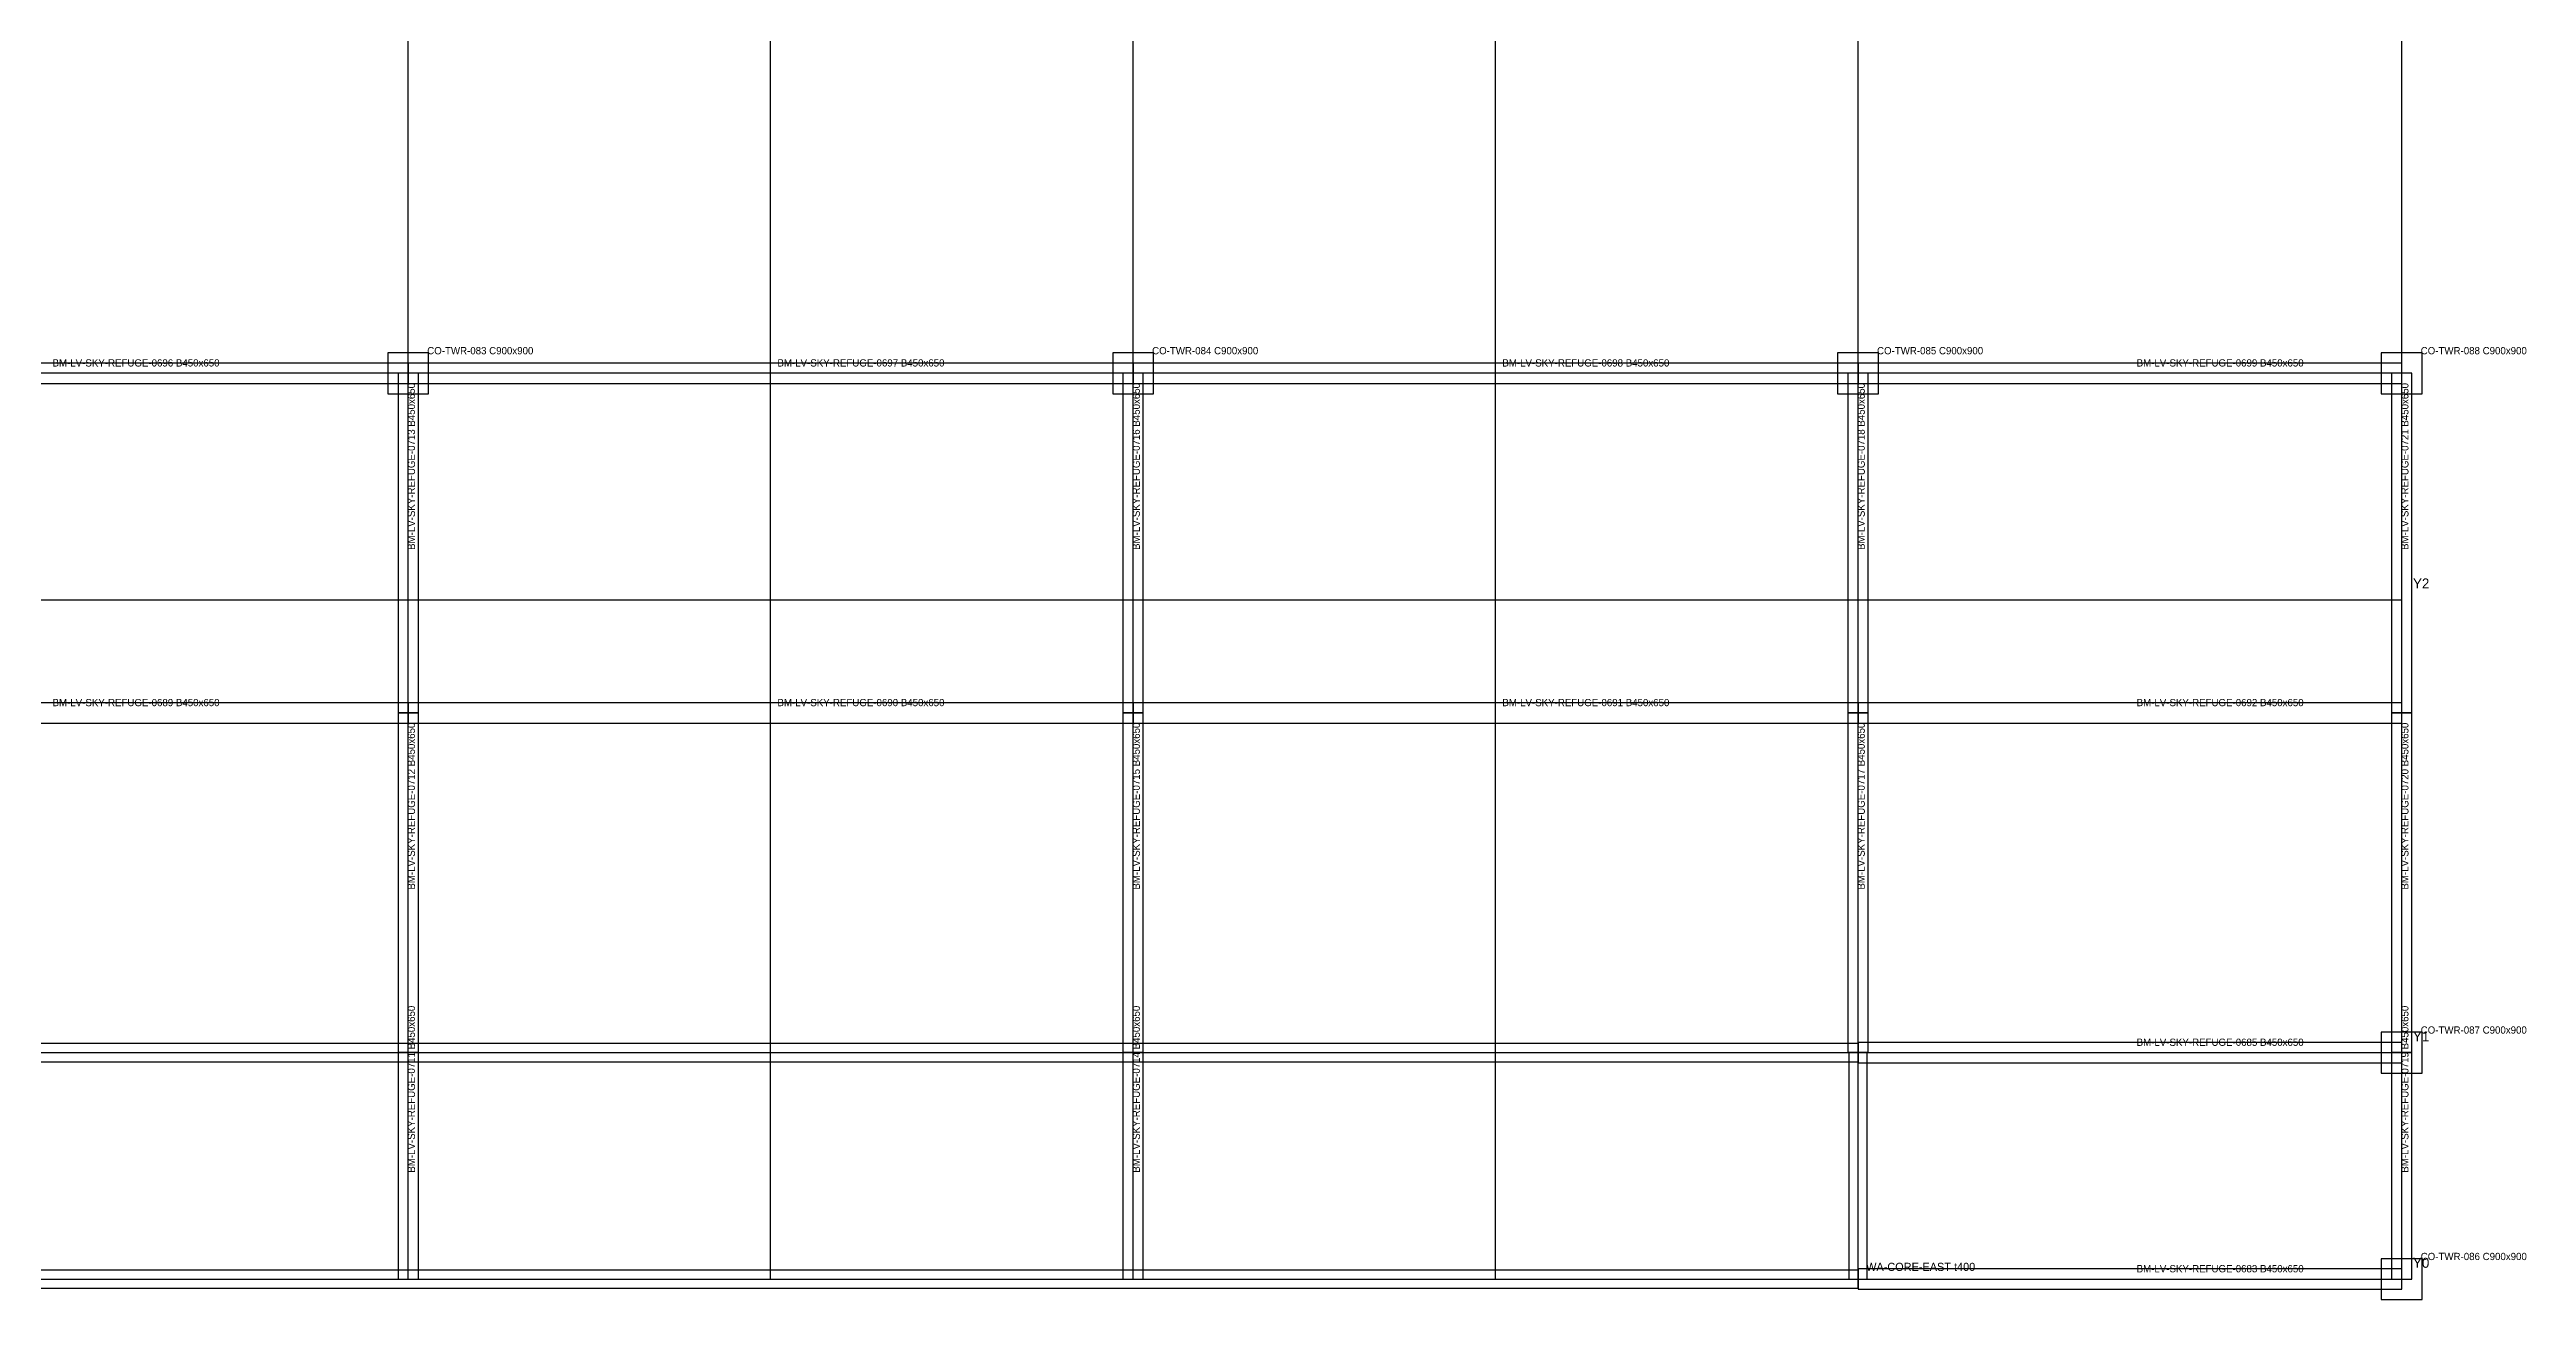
# Model space of a CAD drawing. Header units: millimetres. Extents: x -450 to 225826, y -254450 to 109948.
# Drawn here: x 171084 to 225754, y -254450 to -226851 of the extents above; entities that cross this region are included whole.
import ezdxf

# ---------------------------------------------------------------- set-up
doc = ezdxf.new("R2010")
doc.units = ezdxf.units.MM
for name, color, linetype in [('LV-SKY-REFUGE_BEAM', 5, 'Continuous'), ('LV-SKY-REFUGE_COLUMN', 1, 'Continuous'), ('LV-SKY-REFUGE_GRID', 8, 'Continuous'), ('LV-SKY-REFUGE_SLAB', 7, 'Continuous'), ('LV-SKY-REFUGE_WALL', 3, 'Continuous'), ('TEXT', 7, 'Continuous')]:
    doc.layers.add(name, color=color, linetype=linetype)

msp = doc.modelspace()

# ---------------------------------------------------------------- linework, layer by layer
at = {"layer": 'LV-SKY-REFUGE_BEAM'}
for points in [[(163000, -233775), (163000, -234225), (179000, -234225), (179000, -233775), (163000, -233775)], [(179000, -233775), (179000, -234225), (195000, -234225), (195000, -233775), (179000, -233775)], [(195000, -233775), (195000, -234225), (211000, -234225), (211000, -233775), (195000, -233775)], [(211000, -233775), (211000, -234225), (223000, -234225), (223000, -233775), (211000, -233775)], [(178775, -241500), (179225, -241500), (179225, -234000), (178775, -234000), (178775, -241500)], [(194775, -241500), (195225, -241500), (195225, -234000), (194775, -234000), (194775, -241500)], [(210775, -241500), (211225, -241500), (211225, -234000), (210775, -234000), (210775, -241500)], [(222775, -241500), (223225, -241500), (223225, -234000), (222775, -234000), (222775, -241500)], [(163000, -241275), (163000, -241725), (179000, -241725), (179000, -241275), (163000, -241275)], [(178775, -249000), (179225, -249000), (179225, -241500), (178775, -241500), (178775, -249000)], [(179000, -241275), (179000, -241725), (195000, -241725), (195000, -241275), (179000, -241275)], [(194775, -249000), (195225, -249000), (195225, -241500), (194775, -241500), (194775, -249000)], [(195000, -241275), (195000, -241725), (211000, -241725), (211000, -241275), (195000, -241275)], [(210775, -249000), (211225, -249000), (211225, -241500), (210775, -241500), (210775, -249000)], [(211000, -241275), (211000, -241725), (223000, -241725), (223000, -241275), (211000, -241275)], [(222775, -249000), (223225, -249000), (223225, -241500), (222775, -241500), (222775, -249000)], [(178775, -254000), (179225, -254000), (179225, -249000), (178775, -249000), (178775, -254000)], [(194775, -254000), (195225, -254000), (195225, -249000), (194775, -249000), (194775, -254000)], [(211000, -248775), (211000, -249225), (223000, -249225), (223000, -248775), (211000, -248775)], [(222775, -254000), (223225, -254000), (223225, -249000), (222775, -249000), (222775, -254000)], [(211000, -253775), (211000, -254225), (223000, -254225), (223000, -253775), (211000, -253775)]]:
    msp.add_lwpolyline(points, close=True, dxfattribs=at)
at = {"layer": 'LV-SKY-REFUGE_COLUMN'}
for points in [[(178550, -234450), (179450, -234450), (179450, -233550), (178550, -233550), (178550, -234450)], [(194550, -234450), (195450, -234450), (195450, -233550), (194550, -233550), (194550, -234450)], [(210550, -234450), (211450, -234450), (211450, -233550), (210550, -233550), (210550, -234450)], [(222550, -234450), (223450, -234450), (223450, -233550), (222550, -233550), (222550, -234450)], [(222550, -249450), (223450, -249450), (223450, -248550), (222550, -248550), (222550, -249450)], [(222550, -254450), (223450, -254450), (223450, -253550), (222550, -253550), (222550, -254450)]]:
    msp.add_lwpolyline(points, close=True, dxfattribs=at)
at = {"layer": 'LV-SKY-REFUGE_GRID'}
for points in [[(179000, -254000), (179000, -152000)], [(187000, -254000), (187000, -152000)], [(195000, -254000), (195000, -152000)], [(203000, -254000), (203000, -152000)], [(211000, -254000), (211000, -152000)], [(223000, -254000), (223000, -152000)], [(119000, -239000), (223000, -239000)], [(119000, -249000), (223000, -249000)], [(119000, -254000), (223000, -254000)]]:
    msp.add_lwpolyline(points, dxfattribs=at)
at = {"layer": 'LV-SKY-REFUGE_SLAB'}
msp.add_lwpolyline([(119000, -254000), (223000, -254000), (223000, -234000), (119000, -234000), (119000, -254000)], close=True, dxfattribs=at)
at = {"layer": 'LV-SKY-REFUGE_WALL'}
for points in [[(131000, -248800), (131000, -249200), (211000, -249200), (211000, -248800), (131000, -248800)], [(210800, -254000), (211200, -254000), (211200, -249000), (210800, -249000), (210800, -254000)], [(131000, -253800), (131000, -254200), (211000, -254200), (211000, -253800), (131000, -253800)]]:
    msp.add_lwpolyline(points, close=True, dxfattribs=at)

# ---------------------------------------------------------------- texts
at = {"layer": 'TEXT'}
for s, height, p in [('CO-TWR-083 C900x900', 160, (179420, -233580)), ('CO-TWR-084 C900x900', 160, (195420, -233580)), ('CO-TWR-085 C900x900', 160, (211420, -233580)), ('CO-TWR-088 C900x900', 160, (223420, -233580)), ('BM-LV-SKY-REFUGE-0696 B450x650', 160, (171150, -233850)), ('BM-LV-SKY-REFUGE-0697 B450x650', 160, (187150, -233850)), ('BM-LV-SKY-REFUGE-0698 B450x650', 160, (203150, -233850)), ('BM-LV-SKY-REFUGE-0699 B450x650', 160, (217150, -233850)), ('Y2', 220, (223250, -238750)), ('BM-LV-SKY-REFUGE-0689 B450x650', 160, (171150, -241350)), ('BM-LV-SKY-REFUGE-0690 B450x650', 160, (187150, -241350)), ('BM-LV-SKY-REFUGE-0691 B450x650', 160, (203150, -241350)), ('BM-LV-SKY-REFUGE-0692 B450x650', 160, (217150, -241350)), ('BM-LV-SKY-REFUGE-0685 B450x650', 160, (217150, -248850)), ('Y1', 220, (223250, -248750)), ('CO-TWR-087 C900x900', 160, (223420, -248580)), ('WA-CORE-EAST t400', 180, (211180, -253820)), ('Y0', 220, (223250, -253750)), ('CO-TWR-086 C900x900', 160, (223420, -253580)), ('BM-LV-SKY-REFUGE-0683 B450x650', 160, (217150, -253850))]:
    msp.add_text(s, height=height, dxfattribs=at).set_placement(p)
for s, p in [('BM-LV-SKY-REFUGE-0713 B450x650', (179150, -237900)), ('BM-LV-SKY-REFUGE-0716 B450x650', (195150, -237900)), ('BM-LV-SKY-REFUGE-0718 B450x650', (211150, -237900)), ('BM-LV-SKY-REFUGE-0721 B450x650', (223150, -237900)), ('BM-LV-SKY-REFUGE-0712 B450x650', (179150, -245400)), ('BM-LV-SKY-REFUGE-0715 B450x650', (195150, -245400)), ('BM-LV-SKY-REFUGE-0717 B450x650', (211150, -245400)), ('BM-LV-SKY-REFUGE-0720 B450x650', (223150, -245400)), ('BM-LV-SKY-REFUGE-0711 B450x650', (179150, -251650)), ('BM-LV-SKY-REFUGE-0714 B450x650', (195150, -251650)), ('BM-LV-SKY-REFUGE-0719 B450x650', (223150, -251650))]:
    msp.add_text(s, height=160, rotation=90, dxfattribs=at).set_placement(p)

doc.saveas('drawing.dxf')
